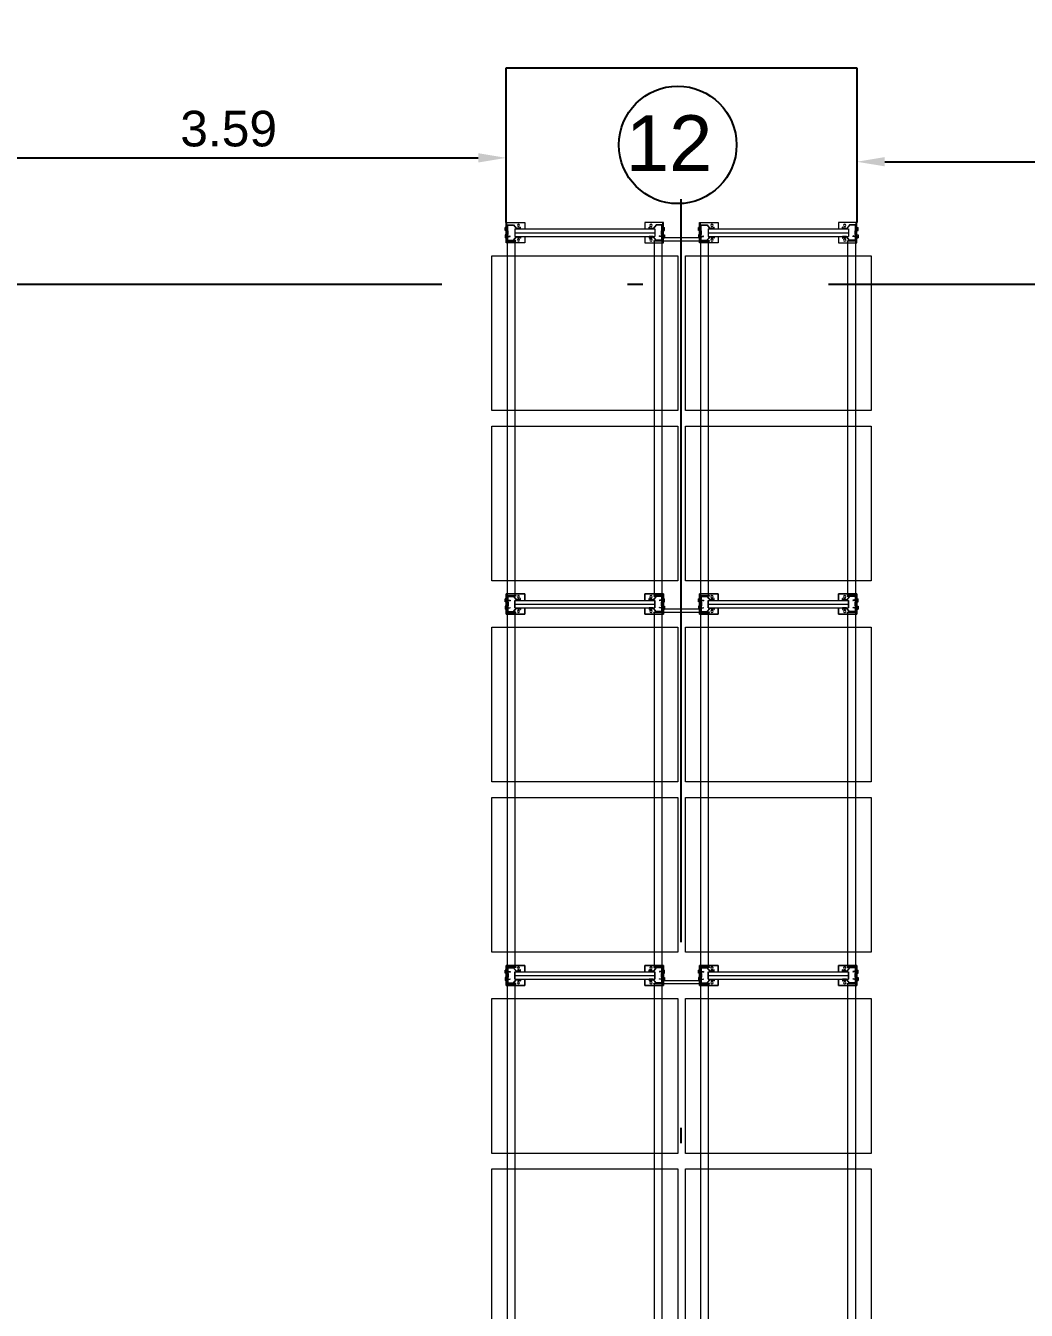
# Model space of a CAD drawing. Header units: metres. Extents: x 0 to 8715937, y -236336 to 216.
# Drawn here: x 142.41 to 148.88, y 61.1 to 69.4 of the extents above; entities that cross this region are included whole.
import ezdxf

# ---------------------------------------------------------------- set-up
doc = ezdxf.new("R2010")
doc.units = ezdxf.units.M
doc.header["$MEASUREMENT"] = 0
doc.header["$PDMODE"] = 3
doc.linetypes.add('ACAD_ISO10W100', pattern=[18, 12, -3, 0, -3])
for name, color, linetype in [('0-BLOCK-EQUIPAMIENTO', 7, 'Continuous'), ('0-BLOCK-ESTRUCTURA', 7, 'Continuous'), ('AAA BAST', 5, 'Continuous'), ('AAA CONECT', 3, 'Continuous'), ('AAA LARG', 1, 'Continuous'), ('AAA PALLETS', 7, 'Continuous'), ('AAA TEXTO', 7, 'Continuous'), ('COTAS INTERIORES', 2, 'Continuous'), ('EJES', 251, 'ACAD_ISO10W100'), ('INSTALACIONES', 165, 'Continuous'), ('TEXTO', 7, 'Continuous')]:
    doc.layers.add(name, color=color, linetype=linetype)
doc.styles.add('AR', font='arial.ttf')
doc.styles.get("Standard").update_dxf_attribs({"font": 'arial.ttf'})
doc.dimstyles.new('CotaLoc0', dxfattribs={"dimtxt": 0.23, "dimasz": 0.18, "dimexe": 0.12, "dimexo": 0.37, "dimgap": 0.07, "dimtad": 1, "dimzin": 0, "dimdsep": 46, "dimtxsty": 'AR', "dimcen": 0.9, "dimclrd": 251, "dimclre": 251, "dimadec": 0, "dimazin": 0, "dimtfac": 1, "dimtofl": 0, "dimtmove": 1, "dimatfit": 3, "dimfxl": 0.18, "dimtolj": 1, "dimtzin": 0, "dimarcsym": 1})

# ---------------------------------------------------------------- blocks, each defined once
blk = doc.blocks.new('DPM-ESTRUCTURA')
at = {"layer": 'EJES', "ltscale": 0.4}
for p, q in [((58.9278, 41.5801), (58.9278, 112.3301)), ((108.48, 67.7301), (16.48, 67.7301))]:
    blk.add_line(p, q, dxfattribs=at)
blk = doc.blocks.new('1A MODULO D FTE')
at = {"layer": 'AAA BAST', "lineweight": 5}
for points in [[(-2.34, 0.415), (-2.34, 0.417), (-2.35, 0.417), (-2.35, 0.44), (-2.326, 0.46), (-2.326, 0.5), (-2.366, 0.5), (-2.366, 0.498), (-2.386, 0.498), (-2.386, 0.5), (-2.426, 0.5), (-2.426, 0.46), (-2.402, 0.44), (-2.402, 0.417), (-2.412, 0.417), (-2.412, 0.415), (-2.4, 0.415), (-2.4, 0.4409), (-2.424, 0.4609), (-2.424, 0.498), (-2.388, 0.498), (-2.388, 0.496), (-2.364, 0.496), (-2.364, 0.498), (-2.328, 0.498), (-2.328, 0.4609), (-2.352, 0.4409), (-2.352, 0.415)], [(-0.012, 0.415), (-0.012, 0.417), (-0.002, 0.417), (-0.002, 0.44), (-0.026, 0.46), (-0.026, 0.5), (0.014, 0.5), (0.014, 0.498), (0.034, 0.498), (0.034, 0.5), (0.074, 0.5), (0.074, 0.46), (0.05, 0.44), (0.05, 0.417), (0.06, 0.417), (0.06, 0.415), (0.048, 0.415), (0.048, 0.4409), (0.072, 0.4609), (0.072, 0.498), (0.036, 0.498), (0.036, 0.496), (0.012, 0.496), (0.012, 0.498), (-0.024, 0.498), (-0.024, 0.4609), (0, 0.4409), (0, 0.415)], [(-2.34, -0.415), (-2.34, -0.417), (-2.35, -0.417), (-2.35, -0.44), (-2.326, -0.46), (-2.326, -0.5), (-2.366, -0.5), (-2.366, -0.498), (-2.386, -0.498), (-2.386, -0.5), (-2.426, -0.5), (-2.426, -0.46), (-2.402, -0.44), (-2.402, -0.417), (-2.412, -0.417), (-2.412, -0.415), (-2.4, -0.415), (-2.4, -0.4409), (-2.424, -0.4609), (-2.424, -0.498), (-2.388, -0.498), (-2.388, -0.496), (-2.364, -0.496), (-2.364, -0.498), (-2.328, -0.498), (-2.328, -0.4609), (-2.352, -0.4409), (-2.352, -0.415)], [(-0.012, -0.415), (-0.012, -0.417), (-0.002, -0.417), (-0.002, -0.44), (-0.026, -0.46), (-0.026, -0.5), (0.014, -0.5), (0.014, -0.498), (0.034, -0.498), (0.034, -0.5), (0.074, -0.5), (0.074, -0.46), (0.05, -0.44), (0.05, -0.417), (0.06, -0.417), (0.06, -0.415), (0.048, -0.415), (0.048, -0.4409), (0.072, -0.4609), (0.072, -0.498), (0.036, -0.498), (0.036, -0.496), (0.012, -0.496), (0.012, -0.498), (-0.024, -0.498), (-0.024, -0.4609), (0, -0.4409), (0, -0.415)], [(-2.34, -0.835), (-2.34, -0.833), (-2.35, -0.833), (-2.35, -0.81), (-2.326, -0.79), (-2.326, -0.75), (-2.366, -0.75), (-2.366, -0.752), (-2.386, -0.752), (-2.386, -0.75), (-2.426, -0.75), (-2.426, -0.79), (-2.402, -0.81), (-2.402, -0.833), (-2.412, -0.833), (-2.412, -0.835), (-2.4, -0.835), (-2.4, -0.8091), (-2.424, -0.7891), (-2.424, -0.752), (-2.388, -0.752), (-2.388, -0.754), (-2.364, -0.754), (-2.364, -0.752), (-2.328, -0.752), (-2.328, -0.7891), (-2.352, -0.8091), (-2.352, -0.835)], [(-0.012, -0.835), (-0.012, -0.833), (-0.002, -0.833), (-0.002, -0.81), (-0.026, -0.79), (-0.026, -0.75), (0.014, -0.75), (0.014, -0.752), (0.034, -0.752), (0.034, -0.75), (0.074, -0.75), (0.074, -0.79), (0.05, -0.81), (0.05, -0.833), (0.06, -0.833), (0.06, -0.835), (0.048, -0.835), (0.048, -0.8091), (0.072, -0.7891), (0.072, -0.752), (0.036, -0.752), (0.036, -0.754), (0.012, -0.754), (0.012, -0.752), (-0.024, -0.752), (-0.024, -0.7891), (0, -0.8091), (0, -0.835)], [(-2.34, -1.665), (-2.34, -1.667), (-2.35, -1.667), (-2.35, -1.69), (-2.326, -1.71), (-2.326, -1.75), (-2.366, -1.75), (-2.366, -1.748), (-2.386, -1.748), (-2.386, -1.75), (-2.426, -1.75), (-2.426, -1.71), (-2.402, -1.69), (-2.402, -1.667), (-2.412, -1.667), (-2.412, -1.665), (-2.4, -1.665), (-2.4, -1.6909), (-2.424, -1.7109), (-2.424, -1.748), (-2.388, -1.748), (-2.388, -1.746), (-2.364, -1.746), (-2.364, -1.748), (-2.328, -1.748), (-2.328, -1.7109), (-2.352, -1.6909), (-2.352, -1.665)], [(-0.012, -1.665), (-0.012, -1.667), (-0.002, -1.667), (-0.002, -1.69), (-0.026, -1.71), (-0.026, -1.75), (0.014, -1.75), (0.014, -1.748), (0.034, -1.748), (0.034, -1.75), (0.074, -1.75), (0.074, -1.71), (0.05, -1.69), (0.05, -1.667), (0.06, -1.667), (0.06, -1.665), (0.048, -1.665), (0.048, -1.6909), (0.072, -1.7109), (0.072, -1.748), (0.036, -1.748), (0.036, -1.746), (0.012, -1.746), (0.012, -1.748), (-0.024, -1.748), (-0.024, -1.7109), (0, -1.6909), (0, -1.665)]]:
    blk.add_hatch(color=251, dxfattribs=at).paths.add_polyline_path(points)
at = {"layer": 'AAA BAST', "color": 251, "lineweight": 5}
for p, q in [((-2.426, 0.5082), (-2.441, 0.5082)), ((-2.441, 0.5082), (-2.441, 0.3882)), ((-2.426, 0.5032), (-2.441, 0.5032)), ((-2.326, 0.5082), (-2.426, 0.5082)), ((-2.426, 0.5082), (-2.426, 0.5032)), ((-2.426, 0.5032), (-2.326, 0.5032)), ((-2.386, 0.5), (-2.426, 0.5)), ((-2.426, 0.5), (-2.426, 0.46)), ((-2.416, 0.5), (-2.416, 0.5032)), ((-2.416, 0.5032), (-2.383, 0.5032)), ((-2.3895, 0.5152), (-2.4095, 0.5152)), ((-2.4095, 0.5082), (-2.4095, 0.5152)), ((-2.3995, 0.5082), (-2.3995, 0.5152)), ((-2.3895, 0.5082), (-2.3895, 0.5152)), ((-2.386, 0.5), (-2.386, 0.498)), ((-2.386, 0.5), (-2.383, 0.5)), ((-2.383, 0.5), (-2.383, 0.5032)), ((-2.369, 0.5), (-2.369, 0.5032)), ((-2.366, 0.5), (-2.369, 0.5)), ((-2.326, 0.5), (-2.366, 0.5)), ((-2.366, 0.5), (-2.366, 0.498)), ((-2.3625, 0.5152), (-2.3425, 0.5152)), ((-2.3625, 0.5082), (-2.3625, 0.5152)), ((-2.3525, 0.5082), (-2.3525, 0.5152)), ((-2.3425, 0.5082), (-2.3425, 0.5152)), ((-2.336, 0.5), (-2.336, 0.5032)), ((-2.326, 0.5032), (-2.326, 0.5082)), ((-2.311, 0.5082), (-2.326, 0.5082)), ((-2.326, 0.5032), (-2.311, 0.5032)), ((-2.326, 0.5), (-2.326, 0.46)), ((-2.311, 0.3882), (-2.311, 0.5082)), ((-0.041, 0.3882), (-0.041, 0.5082)), ((-0.041, 0.5082), (-0.026, 0.5082)), ((-0.026, 0.5032), (-0.041, 0.5032)), ((-0.026, 0.5032), (-0.026, 0.5082)), ((-0.026, 0.5082), (0.074, 0.5082)), ((0.074, 0.5032), (-0.026, 0.5032)), ((-0.026, 0.5), (0.014, 0.5)), ((-0.026, 0.5), (-0.026, 0.46)), ((-0.016, 0.5), (-0.016, 0.5032)), ((0.0105, 0.5152), (-0.0095, 0.5152)), ((-0.0095, 0.5082), (-0.0095, 0.5152)), ((0.0005, 0.5082), (0.0005, 0.5152)), ((0.0105, 0.5082), (0.0105, 0.5152)), ((0.014, 0.5), (0.014, 0.498)), ((0.014, 0.5), (0.017, 0.5)), ((0.017, 0.5), (0.017, 0.5032)), ((0.031, 0.5), (0.031, 0.5032)), ((0.064, 0.5032), (0.031, 0.5032)), ((0.034, 0.5), (0.031, 0.5)), ((0.034, 0.5), (0.074, 0.5)), ((0.034, 0.5), (0.034, 0.498)), ((0.0375, 0.5152), (0.0575, 0.5152)), ((0.0375, 0.5082), (0.0375, 0.5152)), ((0.0475, 0.5082), (0.0475, 0.5152)), ((0.0575, 0.5082), (0.0575, 0.5152)), ((0.064, 0.5), (0.064, 0.5032)), ((0.074, 0.5082), (0.074, 0.5032)), ((0.074, 0.5082), (0.089, 0.5082)), ((0.074, 0.5032), (0.089, 0.5032)), ((0.074, 0.5), (0.074, 0.46)), ((0.089, 0.5082), (0.089, 0.3882)), ((-2.426, 0.46), (-2.402, 0.44)), ((-2.424, 0.498), (-2.424, 0.4609)), ((-2.388, 0.498), (-2.424, 0.498)), ((-2.424, 0.4609), (-2.4, 0.4409)), ((-2.402, 0.417), (-2.412, 0.417)), ((-2.412, 0.417), (-2.412, 0.415)), ((-2.402, 0.436), (-2.407, 0.436)), ((-2.407, 0.421), (-2.407, 0.436)), ((-2.402, 0.4285), (-2.407, 0.4285)), ((-2.402, 0.421), (-2.407, 0.421)), ((-2.402, 0.44), (-2.402, 0.417)), ((-2.4, 0.453), (-2.376, 0.453)), ((-2.4, -0.453), (-2.4, 0.453)), ((-2.4, 0.4409), (-2.4, 0.415)), ((-2.388, 0.498), (-2.388, 0.496)), ((-2.364, 0.496), (-2.388, 0.496)), ((-2.366, 0.498), (-2.386, 0.498)), ((-2.376, 0.453), (-2.352, 0.453)), ((-2.376, -0.453), (-2.376, 0.453)), ((-2.328, 0.498), (-2.364, 0.498)), ((-2.364, 0.498), (-2.364, 0.496)), ((-2.328, 0.4609), (-2.352, 0.4409)), ((-2.352, -0.453), (-2.352, 0.453)), ((-2.352, 0.4409), (-2.352, 0.415)), ((-2.326, 0.46), (-2.35, 0.44)), ((-2.35, 0.44), (-2.35, 0.417)), ((-2.345, 0.436), (-2.35, 0.436)), ((-2.35, 0.421), (-2.35, 0.436)), ((-2.345, 0.4285), (-2.35, 0.4285)), ((-2.345, 0.421), (-2.35, 0.421)), ((-2.35, 0.417), (-2.34, 0.417)), ((-2.345, 0.421), (-2.345, 0.436)), ((-2.345, 0.4328), (-2.34, 0.4328)), ((-2.345, 0.4243), (-2.34, 0.4243)), ((-2.34, 0.4243), (-2.34, 0.4328)), ((-2.34, 0.415), (-2.34, 0.417)), ((-2.328, 0.498), (-2.328, 0.4609)), ((-0.026, 0.46), (-0.002, 0.44)), ((-0.024, 0.498), (-0.024, 0.4609)), ((-0.024, 0.498), (0.012, 0.498)), ((-0.024, 0.4609), (0, 0.4409)), ((-0.007, 0.4328), (-0.012, 0.4328)), ((-0.012, 0.4243), (-0.012, 0.4328)), ((-0.007, 0.4243), (-0.012, 0.4243)), ((-0.002, 0.417), (-0.012, 0.417)), ((-0.012, 0.415), (-0.012, 0.417)), ((-0.007, 0.436), (-0.002, 0.436)), ((-0.007, 0.421), (-0.007, 0.436)), ((-0.007, 0.4285), (-0.002, 0.4285)), ((-0.007, 0.421), (-0.002, 0.421)), ((-0.002, 0.44), (-0.002, 0.417)), ((-0.002, 0.421), (-0.002, 0.436)), ((0.024, 0.453), (0, 0.453)), ((0, -0.453), (0, 0.453)), ((0, 0.4409), (0, 0.415)), ((0.012, 0.498), (0.012, 0.496)), ((0.012, 0.496), (0.036, 0.496)), ((0.014, 0.498), (0.034, 0.498)), ((0.048, 0.453), (0.024, 0.453)), ((0.024, -0.453), (0.024, 0.453)), ((0.036, 0.498), (0.072, 0.498)), ((0.036, 0.498), (0.036, 0.496)), ((0.072, 0.4609), (0.048, 0.4409)), ((0.048, -0.453), (0.048, 0.453)), ((0.048, 0.4409), (0.048, 0.415)), ((0.074, 0.46), (0.05, 0.44)), ((0.05, 0.44), (0.05, 0.417)), ((0.05, 0.436), (0.055, 0.436)), ((0.05, 0.4285), (0.055, 0.4285)), ((0.05, 0.421), (0.055, 0.421)), ((0.05, 0.417), (0.06, 0.417)), ((0.055, 0.421), (0.055, 0.436)), ((0.06, 0.417), (0.06, 0.415)), ((0.072, 0.498), (0.072, 0.4609)), ((-2.441, 0.3882), (-2.4, 0.3882)), ((-2.4, 0.415), (-2.412, 0.415)), ((-2.352, 0.415), (-2.34, 0.415)), ((-2.352, 0.3882), (-2.311, 0.3882)), ((0, 0.3882), (-0.041, 0.3882)), ((0, 0.415), (-0.012, 0.415)), ((0.048, 0.415), (0.06, 0.415)), ((0.089, 0.3882), (0.048, 0.3882)), ((-2.441, -0.5082), (-2.441, -0.3882)), ((-2.441, -0.3882), (-2.4, -0.3882)), ((-2.4, -0.415), (-2.412, -0.415)), ((-2.412, -0.417), (-2.412, -0.415)), ((-2.4, -0.4409), (-2.4, -0.415)), ((-2.352, -0.3882), (-2.311, -0.3882)), ((-2.352, -0.4409), (-2.352, -0.415)), ((-2.352, -0.415), (-2.34, -0.415)), ((-2.34, -0.415), (-2.34, -0.417)), ((-2.311, -0.3882), (-2.311, -0.5082)), ((0, -0.3882), (-0.041, -0.3882)), ((-0.041, -0.3882), (-0.041, -0.5082)), ((0, -0.415), (-0.012, -0.415)), ((-0.012, -0.415), (-0.012, -0.417)), ((0, -0.4409), (0, -0.415)), ((0.089, -0.3882), (0.048, -0.3882)), ((0.048, -0.4409), (0.048, -0.415)), ((0.048, -0.415), (0.06, -0.415)), ((0.06, -0.417), (0.06, -0.415)), ((0.089, -0.5082), (0.089, -0.3882)), ((-2.426, -0.46), (-2.402, -0.44)), ((-2.426, -0.5), (-2.426, -0.46)), ((-2.424, -0.4609), (-2.4, -0.4409)), ((-2.424, -0.498), (-2.424, -0.4609)), ((-2.388, -0.498), (-2.424, -0.498)), ((-2.402, -0.417), (-2.412, -0.417)), ((-2.402, -0.4199), (-2.407, -0.4199)), ((-2.407, -0.4349), (-2.407, -0.4199)), ((-2.402, -0.4274), (-2.407, -0.4274)), ((-2.402, -0.4349), (-2.407, -0.4349)), ((-2.402, -0.44), (-2.402, -0.417)), ((-2.4, -0.453), (-2.376, -0.453)), ((-2.388, -0.498), (-2.388, -0.496)), ((-2.364, -0.496), (-2.388, -0.496)), ((-2.366, -0.498), (-2.386, -0.498)), ((-2.386, -0.5), (-2.386, -0.498)), ((-2.376, -0.453), (-2.352, -0.453)), ((-2.366, -0.5), (-2.366, -0.498)), ((-2.364, -0.498), (-2.364, -0.496)), ((-2.328, -0.498), (-2.364, -0.498)), ((-2.328, -0.4609), (-2.352, -0.4409)), ((-2.35, -0.44), (-2.35, -0.417)), ((-2.35, -0.417), (-2.34, -0.417)), ((-2.345, -0.4199), (-2.35, -0.4199)), ((-2.35, -0.4349), (-2.35, -0.4199)), ((-2.345, -0.4274), (-2.35, -0.4274)), ((-2.345, -0.4349), (-2.35, -0.4349)), ((-2.326, -0.46), (-2.35, -0.44)), ((-2.345, -0.4349), (-2.345, -0.4199)), ((-2.345, -0.4232), (-2.34, -0.4232)), ((-2.345, -0.4317), (-2.34, -0.4317)), ((-2.34, -0.4317), (-2.34, -0.4232)), ((-2.328, -0.498), (-2.328, -0.4609)), ((-2.326, -0.5), (-2.326, -0.46)), ((-0.026, -0.46), (-0.002, -0.44)), ((-0.026, -0.5), (-0.026, -0.46)), ((-0.024, -0.4609), (0, -0.4409)), ((-0.024, -0.498), (-0.024, -0.4609)), ((-0.024, -0.498), (0.012, -0.498)), ((-0.002, -0.417), (-0.012, -0.417)), ((-0.007, -0.4232), (-0.012, -0.4232)), ((-0.012, -0.4317), (-0.012, -0.4232)), ((-0.007, -0.4317), (-0.012, -0.4317)), ((-0.007, -0.4199), (-0.002, -0.4199)), ((-0.007, -0.4349), (-0.007, -0.4199)), ((-0.007, -0.4274), (-0.002, -0.4274)), ((-0.007, -0.4349), (-0.002, -0.4349)), ((-0.002, -0.44), (-0.002, -0.417)), ((-0.002, -0.4349), (-0.002, -0.4199)), ((0.024, -0.453), (0, -0.453)), ((0.012, -0.498), (0.012, -0.496)), ((0.012, -0.496), (0.036, -0.496)), ((0.014, -0.498), (0.034, -0.498)), ((0.014, -0.5), (0.014, -0.498)), ((0.048, -0.453), (0.024, -0.453)), ((0.034, -0.5), (0.034, -0.498)), ((0.036, -0.498), (0.036, -0.496)), ((0.036, -0.498), (0.072, -0.498)), ((0.072, -0.4609), (0.048, -0.4409)), ((0.05, -0.44), (0.05, -0.417)), ((0.05, -0.417), (0.06, -0.417)), ((0.05, -0.4199), (0.055, -0.4199)), ((0.05, -0.4274), (0.055, -0.4274)), ((0.05, -0.4349), (0.055, -0.4349)), ((0.074, -0.46), (0.05, -0.44)), ((0.055, -0.4349), (0.055, -0.4199)), ((0.072, -0.498), (0.072, -0.4609)), ((0.074, -0.5), (0.074, -0.46)), ((-2.426, -0.5032), (-2.441, -0.5032)), ((-2.426, -0.5082), (-2.441, -0.5082)), ((-2.386, -0.5), (-2.426, -0.5)), ((-2.426, -0.5032), (-2.326, -0.5032)), ((-2.426, -0.5082), (-2.426, -0.5032)), ((-2.326, -0.5082), (-2.426, -0.5082)), ((-2.416, -0.5), (-2.416, -0.5032)), ((-2.416, -0.5032), (-2.383, -0.5032)), ((-2.4095, -0.5082), (-2.4095, -0.5152)), ((-2.3895, -0.5152), (-2.4095, -0.5152)), ((-2.3995, -0.5082), (-2.3995, -0.5152)), ((-2.3895, -0.5082), (-2.3895, -0.5152)), ((-2.386, -0.5), (-2.383, -0.5)), ((-2.383, -0.5), (-2.383, -0.5032)), ((-2.369, -0.5), (-2.369, -0.5032)), ((-2.366, -0.5), (-2.369, -0.5)), ((-2.326, -0.5), (-2.366, -0.5)), ((-2.3625, -0.5082), (-2.3625, -0.5152)), ((-2.3625, -0.5152), (-2.3425, -0.5152)), ((-2.3525, -0.5082), (-2.3525, -0.5152)), ((-2.3425, -0.5082), (-2.3425, -0.5152)), ((-2.336, -0.5), (-2.336, -0.5032)), ((-2.326, -0.5032), (-2.326, -0.5082)), ((-2.326, -0.5032), (-2.311, -0.5032)), ((-2.311, -0.5082), (-2.326, -0.5082)), ((-0.026, -0.5032), (-0.041, -0.5032)), ((-0.041, -0.5082), (-0.026, -0.5082)), ((-0.026, -0.5), (0.014, -0.5)), ((0.074, -0.5032), (-0.026, -0.5032)), ((-0.026, -0.5032), (-0.026, -0.5082)), ((-0.026, -0.5082), (0.074, -0.5082)), ((-0.016, -0.5), (-0.016, -0.5032)), ((-0.0095, -0.5082), (-0.0095, -0.5152)), ((0.0105, -0.5152), (-0.0095, -0.5152)), ((0.0005, -0.5082), (0.0005, -0.5152)), ((0.0105, -0.5082), (0.0105, -0.5152)), ((0.014, -0.5), (0.017, -0.5)), ((0.017, -0.5), (0.017, -0.5032)), ((0.031, -0.5), (0.031, -0.5032)), ((0.034, -0.5), (0.031, -0.5)), ((0.064, -0.5032), (0.031, -0.5032)), ((0.034, -0.5), (0.074, -0.5)), ((0.0375, -0.5082), (0.0375, -0.5152)), ((0.0375, -0.5152), (0.0575, -0.5152)), ((0.0475, -0.5082), (0.0475, -0.5152)), ((0.0575, -0.5082), (0.0575, -0.5152)), ((0.064, -0.5), (0.064, -0.5032)), ((0.074, -0.5082), (0.074, -0.5032)), ((0.074, -0.5032), (0.089, -0.5032)), ((0.074, -0.5082), (0.089, -0.5082)), ((-2.426, -0.7418), (-2.441, -0.7418)), ((-2.441, -0.7418), (-2.441, -0.8618)), ((-2.426, -0.7468), (-2.441, -0.7468)), ((-2.326, -0.7418), (-2.426, -0.7418)), ((-2.426, -0.7418), (-2.426, -0.7468)), ((-2.426, -0.7468), (-2.326, -0.7468)), ((-2.416, -0.75), (-2.416, -0.7468)), ((-2.416, -0.7468), (-2.383, -0.7468)), ((-2.3895, -0.7348), (-2.4095, -0.7348)), ((-2.4095, -0.7418), (-2.4095, -0.7348)), ((-2.3995, -0.7418), (-2.3995, -0.7348)), ((-2.3895, -0.7418), (-2.3895, -0.7348)), ((-2.383, -0.75), (-2.383, -0.7468)), ((-2.369, -0.75), (-2.369, -0.7468)), ((-2.3625, -0.7348), (-2.3425, -0.7348)), ((-2.3625, -0.7418), (-2.3625, -0.7348)), ((-2.3525, -0.7418), (-2.3525, -0.7348)), ((-2.3425, -0.7418), (-2.3425, -0.7348)), ((-2.336, -0.75), (-2.336, -0.7468)), ((-2.326, -0.7468), (-2.326, -0.7418)), ((-2.311, -0.7418), (-2.326, -0.7418)), ((-2.326, -0.7468), (-2.311, -0.7468)), ((-2.311, -0.8618), (-2.311, -0.7418)), ((-0.041, -0.8618), (-0.041, -0.7418)), ((-0.041, -0.7418), (-0.026, -0.7418)), ((-0.026, -0.7468), (-0.041, -0.7468)), ((-0.026, -0.7468), (-0.026, -0.7418)), ((-0.026, -0.7418), (0.074, -0.7418)), ((0.074, -0.7468), (-0.026, -0.7468)), ((-0.016, -0.75), (-0.016, -0.7468)), ((0.0105, -0.7348), (-0.0095, -0.7348)), ((-0.0095, -0.7418), (-0.0095, -0.7348)), ((0.0005, -0.7418), (0.0005, -0.7348)), ((0.0105, -0.7418), (0.0105, -0.7348)), ((0.017, -0.75), (0.017, -0.7468)), ((0.031, -0.75), (0.031, -0.7468)), ((0.064, -0.7468), (0.031, -0.7468)), ((0.0375, -0.7348), (0.0575, -0.7348)), ((0.0375, -0.7418), (0.0375, -0.7348)), ((0.0475, -0.7418), (0.0475, -0.7348)), ((0.0575, -0.7418), (0.0575, -0.7348)), ((0.064, -0.75), (0.064, -0.7468)), ((0.074, -0.7418), (0.074, -0.7468)), ((0.074, -0.7418), (0.089, -0.7418)), ((0.074, -0.7468), (0.089, -0.7468)), ((0.089, -0.7418), (0.089, -0.8618)), ((-2.386, -0.75), (-2.426, -0.75)), ((-2.426, -0.75), (-2.426, -0.79)), ((-2.426, -0.79), (-2.402, -0.81)), ((-2.424, -0.752), (-2.424, -0.7891)), ((-2.388, -0.752), (-2.424, -0.752)), ((-2.424, -0.7891), (-2.4, -0.8091)), ((-2.402, -0.814), (-2.407, -0.814)), ((-2.407, -0.829), (-2.407, -0.814)), ((-2.402, -0.8215), (-2.407, -0.8215)), ((-2.402, -0.829), (-2.407, -0.829)), ((-2.402, -0.81), (-2.402, -0.833)), ((-2.4, -0.797), (-2.376, -0.797)), ((-2.4, -1.703), (-2.4, -0.797)), ((-2.4, -0.8091), (-2.4, -0.835)), ((-2.388, -0.752), (-2.388, -0.754)), ((-2.364, -0.754), (-2.388, -0.754)), ((-2.386, -0.75), (-2.386, -0.752)), ((-2.386, -0.75), (-2.383, -0.75)), ((-2.366, -0.752), (-2.386, -0.752)), ((-2.376, -0.797), (-2.352, -0.797)), ((-2.376, -1.703), (-2.376, -0.797)), ((-2.366, -0.75), (-2.369, -0.75)), ((-2.326, -0.75), (-2.366, -0.75)), ((-2.366, -0.75), (-2.366, -0.752)), ((-2.328, -0.752), (-2.364, -0.752)), ((-2.364, -0.752), (-2.364, -0.754)), ((-2.328, -0.7891), (-2.352, -0.8091)), ((-2.352, -1.703), (-2.352, -0.797)), ((-2.352, -0.8091), (-2.352, -0.835)), ((-2.326, -0.79), (-2.35, -0.81)), ((-2.35, -0.81), (-2.35, -0.833)), ((-2.345, -0.814), (-2.35, -0.814)), ((-2.35, -0.829), (-2.35, -0.814)), ((-2.345, -0.8215), (-2.35, -0.8215)), ((-2.345, -0.829), (-2.35, -0.829)), ((-2.345, -0.829), (-2.345, -0.814)), ((-2.345, -0.8172), (-2.34, -0.8172)), ((-2.345, -0.8257), (-2.34, -0.8257)), ((-2.34, -0.8257), (-2.34, -0.8172)), ((-2.328, -0.752), (-2.328, -0.7891)), ((-2.326, -0.75), (-2.326, -0.79)), ((-0.026, -0.75), (0.014, -0.75)), ((-0.026, -0.75), (-0.026, -0.79)), ((-0.026, -0.79), (-0.002, -0.81)), ((-0.024, -0.752), (-0.024, -0.7891)), ((-0.024, -0.752), (0.012, -0.752)), ((-0.024, -0.7891), (0, -0.8091)), ((-0.007, -0.8172), (-0.012, -0.8172)), ((-0.012, -0.8257), (-0.012, -0.8172)), ((-0.007, -0.8257), (-0.012, -0.8257)), ((-0.007, -0.814), (-0.002, -0.814)), ((-0.007, -0.829), (-0.007, -0.814)), ((-0.007, -0.8215), (-0.002, -0.8215)), ((-0.007, -0.829), (-0.002, -0.829)), ((-0.002, -0.81), (-0.002, -0.833)), ((-0.002, -0.829), (-0.002, -0.814)), ((0.024, -0.797), (0, -0.797)), ((0, -1.703), (0, -0.797)), ((0, -0.8091), (0, -0.835)), ((0.012, -0.752), (0.012, -0.754)), ((0.012, -0.754), (0.036, -0.754)), ((0.014, -0.75), (0.014, -0.752)), ((0.014, -0.75), (0.017, -0.75)), ((0.014, -0.752), (0.034, -0.752)), ((0.048, -0.797), (0.024, -0.797)), ((0.024, -1.703), (0.024, -0.797)), ((0.034, -0.75), (0.031, -0.75)), ((0.034, -0.75), (0.074, -0.75)), ((0.034, -0.75), (0.034, -0.752)), ((0.036, -0.752), (0.072, -0.752)), ((0.036, -0.752), (0.036, -0.754)), ((0.072, -0.7891), (0.048, -0.8091)), ((0.048, -1.703), (0.048, -0.797)), ((0.048, -0.8091), (0.048, -0.835)), ((0.074, -0.79), (0.05, -0.81)), ((0.05, -0.81), (0.05, -0.833)), ((0.05, -0.814), (0.055, -0.814)), ((0.05, -0.8215), (0.055, -0.8215)), ((0.05, -0.829), (0.055, -0.829)), ((0.055, -0.829), (0.055, -0.814)), ((0.072, -0.752), (0.072, -0.7891)), ((0.074, -0.75), (0.074, -0.79)), ((-2.441, -0.8618), (-2.4, -0.8618)), ((-2.402, -0.833), (-2.412, -0.833)), ((-2.412, -0.833), (-2.412, -0.835)), ((-2.4, -0.835), (-2.412, -0.835)), ((-2.352, -0.835), (-2.34, -0.835)), ((-2.352, -0.8618), (-2.311, -0.8618)), ((-2.35, -0.833), (-2.34, -0.833)), ((-2.34, -0.835), (-2.34, -0.833)), ((0, -0.8618), (-0.041, -0.8618)), ((-0.002, -0.833), (-0.012, -0.833)), ((-0.012, -0.835), (-0.012, -0.833)), ((0, -0.835), (-0.012, -0.835)), ((0.048, -0.835), (0.06, -0.835)), ((0.089, -0.8618), (0.048, -0.8618)), ((0.05, -0.833), (0.06, -0.833)), ((0.06, -0.833), (0.06, -0.835)), ((-2.441, -1.7582), (-2.441, -1.6382)), ((-2.441, -1.6382), (-2.4, -1.6382)), ((-2.352, -1.6382), (-2.311, -1.6382)), ((-2.311, -1.6382), (-2.311, -1.7582)), ((0, -1.6382), (-0.041, -1.6382)), ((-0.041, -1.6382), (-0.041, -1.7582)), ((0.089, -1.6382), (0.048, -1.6382)), ((0.089, -1.7582), (0.089, -1.6382)), ((-2.426, -1.71), (-2.402, -1.69)), ((-2.426, -1.75), (-2.426, -1.71)), ((-2.424, -1.7109), (-2.4, -1.6909)), ((-2.424, -1.748), (-2.424, -1.7109)), ((-2.4, -1.665), (-2.412, -1.665)), ((-2.412, -1.667), (-2.412, -1.665)), ((-2.402, -1.667), (-2.412, -1.667)), ((-2.402, -1.6699), (-2.407, -1.6699)), ((-2.407, -1.6849), (-2.407, -1.6699)), ((-2.402, -1.6774), (-2.407, -1.6774)), ((-2.402, -1.6849), (-2.407, -1.6849)), ((-2.402, -1.69), (-2.402, -1.667)), ((-2.4, -1.6909), (-2.4, -1.665)), ((-2.4, -1.703), (-2.376, -1.703)), ((-2.376, -1.703), (-2.352, -1.703)), ((-2.352, -1.6909), (-2.352, -1.665)), ((-2.352, -1.665), (-2.34, -1.665)), ((-2.328, -1.7109), (-2.352, -1.6909)), ((-2.35, -1.69), (-2.35, -1.667)), ((-2.35, -1.667), (-2.34, -1.667)), ((-2.345, -1.6699), (-2.35, -1.6699)), ((-2.35, -1.6849), (-2.35, -1.6699)), ((-2.345, -1.6774), (-2.35, -1.6774)), ((-2.345, -1.6849), (-2.35, -1.6849)), ((-2.326, -1.71), (-2.35, -1.69)), ((-2.345, -1.6849), (-2.345, -1.6699)), ((-2.345, -1.6732), (-2.34, -1.6732)), ((-2.345, -1.6817), (-2.34, -1.6817)), ((-2.34, -1.665), (-2.34, -1.667)), ((-2.34, -1.6817), (-2.34, -1.6732)), ((-2.328, -1.748), (-2.328, -1.7109)), ((-2.326, -1.75), (-2.326, -1.71)), ((-0.026, -1.71), (-0.002, -1.69)), ((-0.026, -1.75), (-0.026, -1.71)), ((-0.024, -1.7109), (0, -1.6909)), ((-0.024, -1.748), (-0.024, -1.7109)), ((0, -1.665), (-0.012, -1.665)), ((-0.012, -1.665), (-0.012, -1.667)), ((-0.002, -1.667), (-0.012, -1.667)), ((-0.007, -1.6732), (-0.012, -1.6732)), ((-0.012, -1.6817), (-0.012, -1.6732)), ((-0.007, -1.6817), (-0.012, -1.6817)), ((-0.007, -1.6699), (-0.002, -1.6699)), ((-0.007, -1.6849), (-0.007, -1.6699)), ((-0.007, -1.6774), (-0.002, -1.6774)), ((-0.007, -1.6849), (-0.002, -1.6849)), ((-0.002, -1.69), (-0.002, -1.667)), ((-0.002, -1.6849), (-0.002, -1.6699)), ((0, -1.6909), (0, -1.665)), ((0.024, -1.703), (0, -1.703)), ((0.048, -1.703), (0.024, -1.703)), ((0.048, -1.6909), (0.048, -1.665)), ((0.048, -1.665), (0.06, -1.665)), ((0.072, -1.7109), (0.048, -1.6909)), ((0.05, -1.69), (0.05, -1.667)), ((0.05, -1.667), (0.06, -1.667)), ((0.05, -1.6699), (0.055, -1.6699)), ((0.05, -1.6774), (0.055, -1.6774)), ((0.05, -1.6849), (0.055, -1.6849)), ((0.074, -1.71), (0.05, -1.69)), ((0.055, -1.6849), (0.055, -1.6699)), ((0.06, -1.667), (0.06, -1.665)), ((0.072, -1.748), (0.072, -1.7109)), ((0.074, -1.75), (0.074, -1.71)), ((-2.426, -1.7532), (-2.441, -1.7532)), ((-2.426, -1.7582), (-2.441, -1.7582)), ((-2.386, -1.75), (-2.426, -1.75)), ((-2.426, -1.7532), (-2.326, -1.7532)), ((-2.426, -1.7582), (-2.426, -1.7532)), ((-2.326, -1.7582), (-2.426, -1.7582)), ((-2.388, -1.748), (-2.424, -1.748)), ((-2.416, -1.75), (-2.416, -1.7532)), ((-2.416, -1.7532), (-2.383, -1.7532)), ((-2.4095, -1.7582), (-2.4095, -1.7652)), ((-2.3895, -1.7652), (-2.4095, -1.7652)), ((-2.3995, -1.7582), (-2.3995, -1.7652)), ((-2.3895, -1.7582), (-2.3895, -1.7652)), ((-2.388, -1.748), (-2.388, -1.746)), ((-2.364, -1.746), (-2.388, -1.746)), ((-2.366, -1.748), (-2.386, -1.748)), ((-2.386, -1.75), (-2.386, -1.748)), ((-2.386, -1.75), (-2.383, -1.75)), ((-2.383, -1.75), (-2.383, -1.7532)), ((-2.369, -1.75), (-2.369, -1.7532)), ((-2.366, -1.75), (-2.369, -1.75)), ((-2.366, -1.75), (-2.366, -1.748)), ((-2.326, -1.75), (-2.366, -1.75)), ((-2.364, -1.748), (-2.364, -1.746)), ((-2.328, -1.748), (-2.364, -1.748)), ((-2.3625, -1.7582), (-2.3625, -1.7652)), ((-2.3625, -1.7652), (-2.3425, -1.7652)), ((-2.3525, -1.7582), (-2.3525, -1.7652)), ((-2.3425, -1.7582), (-2.3425, -1.7652)), ((-2.336, -1.75), (-2.336, -1.7532)), ((-2.326, -1.7532), (-2.326, -1.7582)), ((-2.326, -1.7532), (-2.311, -1.7532)), ((-2.311, -1.7582), (-2.326, -1.7582)), ((-0.026, -1.7532), (-0.041, -1.7532)), ((-0.041, -1.7582), (-0.026, -1.7582)), ((-0.026, -1.75), (0.014, -1.75)), ((0.074, -1.7532), (-0.026, -1.7532)), ((-0.026, -1.7532), (-0.026, -1.7582)), ((-0.026, -1.7582), (0.074, -1.7582)), ((-0.024, -1.748), (0.012, -1.748)), ((-0.016, -1.75), (-0.016, -1.7532)), ((-0.0095, -1.7582), (-0.0095, -1.7652)), ((0.0105, -1.7652), (-0.0095, -1.7652)), ((0.0005, -1.7582), (0.0005, -1.7652)), ((0.0105, -1.7582), (0.0105, -1.7652)), ((0.012, -1.748), (0.012, -1.746)), ((0.012, -1.746), (0.036, -1.746)), ((0.014, -1.748), (0.034, -1.748)), ((0.014, -1.75), (0.014, -1.748)), ((0.014, -1.75), (0.017, -1.75)), ((0.017, -1.75), (0.017, -1.7532)), ((0.031, -1.75), (0.031, -1.7532)), ((0.034, -1.75), (0.031, -1.75)), ((0.064, -1.7532), (0.031, -1.7532)), ((0.034, -1.75), (0.034, -1.748)), ((0.034, -1.75), (0.074, -1.75)), ((0.036, -1.748), (0.036, -1.746)), ((0.036, -1.748), (0.072, -1.748)), ((0.0375, -1.7582), (0.0375, -1.7652)), ((0.0375, -1.7652), (0.0575, -1.7652)), ((0.0475, -1.7582), (0.0475, -1.7652)), ((0.0575, -1.7582), (0.0575, -1.7652)), ((0.064, -1.75), (0.064, -1.7532)), ((0.074, -1.7582), (0.074, -1.7532)), ((0.074, -1.7532), (0.089, -1.7532)), ((0.074, -1.7582), (0.089, -1.7582))]:
    blk.add_line(p, q, dxfattribs=at)
for centre in [(-2.4235, 0.4285), (-2.3285, 0.4285), (-0.0235, 0.4285), (0.0715, 0.4285), (-2.4235, -0.4285), (-2.3285, -0.4285), (-0.0235, -0.4285), (0.0715, -0.4285), (-2.4235, -0.8215), (-2.3285, -0.8215), (-0.0235, -0.8215), (0.0715, -0.8215), (-2.4235, -1.6785), (-2.3285, -1.6785), (-0.0235, -1.6785), (0.0715, -1.6785)]:
    blk.add_circle(centre, 0.0075, dxfattribs=at)
at = {"layer": 'AAA CONECT', "color": 251, "lineweight": 5}
for p, q in [((-2.4223, -0.4527), (-2.43, -0.4591)), ((-2.421, -0.4542), (-2.428, -0.46)), ((-2.428, -0.5016), (-2.428, -0.46)), ((-2.4223, -0.4527), (-2.421, -0.4542)), ((-2.3297, -0.4527), (-2.331, -0.4542)), ((-2.331, -0.4542), (-2.324, -0.46)), ((-2.3297, -0.4527), (-2.322, -0.4591)), ((-2.324, -0.5016), (-2.324, -0.46)), ((-0.0223, -0.4527), (-0.03, -0.4591)), ((-0.021, -0.4542), (-0.028, -0.46)), ((-0.028, -0.5016), (-0.028, -0.46)), ((-0.0223, -0.4527), (-0.021, -0.4542)), ((-2.428, -0.5016), (-2.415, -0.5016)), ((-2.41, -0.5066), (-2.415, -0.5016)), ((-2.342, -0.5066), (-2.337, -0.5016)), ((-2.324, -0.5016), (-2.337, -0.5016)), ((-0.028, -0.5016), (-0.015, -0.5016)), ((-0.01, -0.5066), (-0.015, -0.5016)), ((-2.41, -0.7434), (-2.415, -0.7484)), ((-0.01, -0.7434), (-0.015, -0.7484)), ((-2.4223, -0.7973), (-2.43, -0.7909)), ((-2.428, -0.7484), (-2.428, -0.79)), ((-2.428, -0.7484), (-2.415, -0.7484)), ((-2.421, -0.7958), (-2.428, -0.79)), ((-2.4223, -0.7973), (-2.421, -0.7958)), ((-0.0223, -0.7973), (-0.03, -0.7909)), ((-0.028, -0.7484), (-0.028, -0.79)), ((-0.028, -0.7484), (-0.015, -0.7484)), ((-0.021, -0.7958), (-0.028, -0.79)), ((-0.0223, -0.7973), (-0.021, -0.7958))]:
    blk.add_line(p, q, dxfattribs=at)
at = {"layer": 'AAA CONECT', "color": 251, "lineweight": 5, "ltscale": 0.21}
for p, q in [((-2.43, -0.4591), (-2.43, -0.7909)), ((-0.03, -0.4591), (-0.03, -0.7909)), ((-2.41, -0.5066), (-2.41, -0.7434)), ((-0.01, -0.5066), (-0.01, -0.7434))]:
    blk.add_line(p, q, dxfattribs=at)
at = {"layer": 'AAA LARG', "color": 251, "lineweight": 5}
for p, q in [((-2.35, 0.505), (-2.3547, 0.4829)), ((-2.3474, 0.5018), (-2.3516, 0.4822)), ((-2.35, 0.505), (-2.321, 0.505)), ((-2.3242, 0.5018), (-2.3474, 0.5018)), ((-2.3242, 0.445), (-2.3242, 0.5018)), ((-2.321, 0.505), (-2.321, 0.445)), ((-2.321, 0.5), (-0.031, 0.5)), ((-0.002, 0.505), (-0.031, 0.505)), ((-0.031, 0.505), (-0.031, 0.445)), ((-0.0278, 0.445), (-0.0278, 0.5018)), ((-0.0278, 0.5018), (-0.0046, 0.5018)), ((-0.0046, 0.5018), (-0.0004, 0.4822)), ((-0.002, 0.505), (0.0027, 0.4829)), ((-2.3516, 0.4822), (-2.3547, 0.4829)), ((-2.321, 0.445), (-2.3242, 0.445)), ((-2.321, 0.45), (-0.031, 0.45)), ((-0.031, 0.445), (-0.0278, 0.445)), ((-0.0004, 0.4822), (0.0027, 0.4829)), ((-2.3516, -0.4822), (-2.3547, -0.4829)), ((-2.35, -0.505), (-2.3547, -0.4829)), ((-2.3474, -0.5018), (-2.3516, -0.4822)), ((-2.321, -0.445), (-2.3242, -0.445)), ((-2.3242, -0.445), (-2.3242, -0.5018)), ((-2.321, -0.505), (-2.321, -0.445)), ((-2.321, -0.45), (-0.031, -0.45)), ((-0.031, -0.505), (-0.031, -0.445)), ((-0.031, -0.445), (-0.0278, -0.445)), ((-0.0278, -0.445), (-0.0278, -0.5018)), ((-0.0046, -0.5018), (-0.0004, -0.4822)), ((-0.002, -0.505), (0.0027, -0.4829)), ((-0.0004, -0.4822), (0.0027, -0.4829)), ((-2.35, -0.505), (-2.321, -0.505)), ((-2.3242, -0.5018), (-2.3474, -0.5018)), ((-2.321, -0.5), (-0.031, -0.5)), ((-0.002, -0.505), (-0.031, -0.505)), ((-0.0278, -0.5018), (-0.0046, -0.5018)), ((-2.35, -0.745), (-2.3547, -0.7671)), ((-2.35, -0.745), (-2.321, -0.745)), ((-2.321, -0.745), (-2.321, -0.805)), ((-0.002, -0.745), (-0.031, -0.745)), ((-0.031, -0.745), (-0.031, -0.805)), ((-0.002, -0.745), (0.0027, -0.7671)), ((-2.3516, -0.7678), (-2.3547, -0.7671)), ((-2.3474, -0.7482), (-2.3516, -0.7678)), ((-2.3242, -0.7482), (-2.3474, -0.7482)), ((-2.3242, -0.805), (-2.3242, -0.7482)), ((-2.321, -0.805), (-2.3242, -0.805)), ((-2.321, -0.75), (-0.031, -0.75)), ((-2.321, -0.8), (-0.031, -0.8)), ((-0.031, -0.805), (-0.0278, -0.805)), ((-0.0278, -0.805), (-0.0278, -0.7482)), ((-0.0278, -0.7482), (-0.0046, -0.7482)), ((-0.0046, -0.7482), (-0.0004, -0.7678)), ((-0.0004, -0.7678), (0.0027, -0.7671)), ((-2.3516, -1.7322), (-2.3547, -1.7329)), ((-2.35, -1.755), (-2.3547, -1.7329)), ((-2.3474, -1.7518), (-2.3516, -1.7322)), ((-2.321, -1.695), (-2.3242, -1.695)), ((-2.3242, -1.695), (-2.3242, -1.7518)), ((-2.321, -1.755), (-2.321, -1.695)), ((-2.321, -1.7), (-0.031, -1.7)), ((-0.031, -1.755), (-0.031, -1.695)), ((-0.031, -1.695), (-0.0278, -1.695)), ((-0.0278, -1.695), (-0.0278, -1.7518)), ((-0.0046, -1.7518), (-0.0004, -1.7322)), ((-0.002, -1.755), (0.0027, -1.7329)), ((-0.0004, -1.7322), (0.0027, -1.7329)), ((-2.35, -1.755), (-2.321, -1.755)), ((-2.3242, -1.7518), (-2.3474, -1.7518)), ((-2.321, -1.75), (-0.031, -1.75)), ((-0.002, -1.755), (-0.031, -1.755)), ((-0.0278, -1.7518), (-0.0046, -1.7518))]:
    blk.add_line(p, q, dxfattribs=at)
at = {"layer": 'AAA PALLETS', "color": 251, "lineweight": 5, "ltscale": 0.21}
for p, q in [((-1.226, 0.6), (-2.226, 0.6)), ((-2.226, 0.6), (-2.226, -0.6)), ((-1.226, -0.6), (-1.226, 0.6)), ((-0.126, 0.6), (-1.126, 0.6)), ((-1.126, 0.6), (-1.126, -0.6)), ((-0.126, -0.6), (-0.126, 0.6)), ((-2.226, -0.6), (-1.226, -0.6)), ((-1.226, -0.65), (-2.226, -0.65)), ((-2.226, -0.65), (-2.226, -1.85)), ((-1.226, -1.85), (-1.226, -0.65)), ((-1.126, -0.6), (-0.126, -0.6)), ((-0.126, -0.65), (-1.126, -0.65)), ((-1.126, -0.65), (-1.126, -1.85)), ((-0.126, -1.85), (-0.126, -0.65)), ((-2.226, -1.85), (-1.226, -1.85)), ((-1.126, -1.85), (-0.126, -1.85))]:
    blk.add_line(p, q, dxfattribs=at)
blk = doc.blocks.new('*D193')
at = {"layer": 'COTAS INTERIORES', "color": 251, "lineweight": -2, "ltscale": 0.1, "transparency": 16777216}
for p, q in [((54.2106, 68.5479), (54.2106, 68.6679)), ((57.7964, 68.5479), (57.7964, 68.6679)), ((54.3906, 68.5479), (57.6164, 68.5479))]:
    blk.add_line(p, q, dxfattribs=at)
at = {"layer": 'COTAS INTERIORES', "color": 251, "ltscale": 0.1, "transparency": 16777216}
for points in [[(54.3906, 68.5779), (54.3906, 68.5179), (54.2106, 68.5479)], [(57.6164, 68.5779), (57.6164, 68.5179), (57.7964, 68.5479)]]:
    blk.add_solid(points, dxfattribs=at)
at = {"layer": 'Defpoints', "color": 0, "ltscale": 0.1, "transparency": 16777216}
for p in [(54.2106, 68.5396), (57.7964, 68.5479), (57.7964, 68.5479)]:
    blk.add_point(p, dxfattribs=at)
at = {"layer": 'COTAS INTERIORES', "color": 0, "ltscale": 0.1, "transparency": 16777216, "insert": (56.0035, 68.7354), "char_height": 0.23, "attachment_point": 5, "style": 'AR'}
blk.add_mtext('\\A1;3.59', dxfattribs=at)
blk = doc.blocks.new('*D194')
at = {"layer": 'COTAS INTERIORES', "color": 251, "lineweight": -2, "ltscale": 0.1, "transparency": 16777216}
for p, q in [((63.6487, 68.5229), (63.6487, 68.6429)), ((60.0628, 68.5229), (60.0628, 68.4029)), ((60.2428, 68.5229), (63.4687, 68.5229))]:
    blk.add_line(p, q, dxfattribs=at)
at = {"layer": 'COTAS INTERIORES', "color": 251, "ltscale": 0.1, "transparency": 16777216}
for points in [[(60.2428, 68.5529), (60.2428, 68.4929), (60.0628, 68.5229)], [(63.4687, 68.5529), (63.4687, 68.4929), (63.6487, 68.5229)]]:
    blk.add_solid(points, dxfattribs=at)
at = {"layer": 'Defpoints', "color": 0, "ltscale": 0.1, "transparency": 16777216}
for p in [(60.0628, 68.5396), (63.6487, 68.5229), (63.6487, 68.5229)]:
    blk.add_point(p, dxfattribs=at)
at = {"layer": 'COTAS INTERIORES', "color": 0, "ltscale": 0.1, "transparency": 16777216, "insert": (61.8558, 68.7104), "char_height": 0.23, "attachment_point": 5, "style": 'AR'}
blk.add_mtext('\\A1;3.59', dxfattribs=at)
blk = doc.blocks.new('DPM-EQUIPAMIENTO')
at = {"layer": 'AAA TEXTO', "ltscale": 0.21}
blk.add_circle((58.9049, 68.6319), 0.3799, dxfattribs=at)
at = {"layer": 'INSTALACIONES', "ltscale": 0.1}
for p, q in [((57.7964, 68.1293), (57.7964, 69.1293)), ((57.7964, 69.1293), (60.0628, 69.1293)), ((60.0628, 69.1293), (60.0628, 68.1293))]:
    blk.add_line(p, q, dxfattribs=at)
at = {"layer": 'AAA BAST', "xscale": -1, "rotation": 270}
for p in [(59.5546, 68.0403), (59.5546, 65.6403), (59.5546, 63.2403)]:
    blk.add_blockref('1A MODULO D FTE', p, dxfattribs=at)
at = {"layer": 'TEXTO', "insert": (59.1284, 68.8232), "char_height": 0.35945, "attachment_point": 3}
blk.add_mtext_dynamic_manual_height_columns('12', width=0.346173, gutter_width=12.5, heights=[0], dxfattribs=at)
at = {"layer": 'COTAS INTERIORES', "ltscale": 0.1}
for base, p1, p2, picture, middle in [((57.7964, 68.5479), (54.2106, 68.5396), (57.7964, 68.5479), '*D193', (56.0035, 68.7354)), ((63.6487, 68.5229), (60.0628, 68.5396), (63.6487, 68.5229), '*D194', (61.8558, 68.7104))]:
    dim = blk.add_linear_dim(base=base, p1=p1, p2=p2, dimstyle='CotaLoc0', override={"dimfxlon": 1}, dxfattribs=at)
    dim.commit()
    dim.dimension.update_dxf_attribs({"geometry": picture, "text_midpoint": middle})

msp = doc.modelspace()

# ---------------------------------------------------------------- block references
at = {"layer": '0-BLOCK-EQUIPAMIENTO'}
msp.add_blockref('DPM-EQUIPAMIENTO', (87.72, 0), dxfattribs=at)
at = {"layer": '0-BLOCK-ESTRUCTURA', "ltscale": 0.1}
msp.add_blockref('DPM-ESTRUCTURA', (87.72, 0), dxfattribs=at)

doc.saveas('drawing.dxf')
